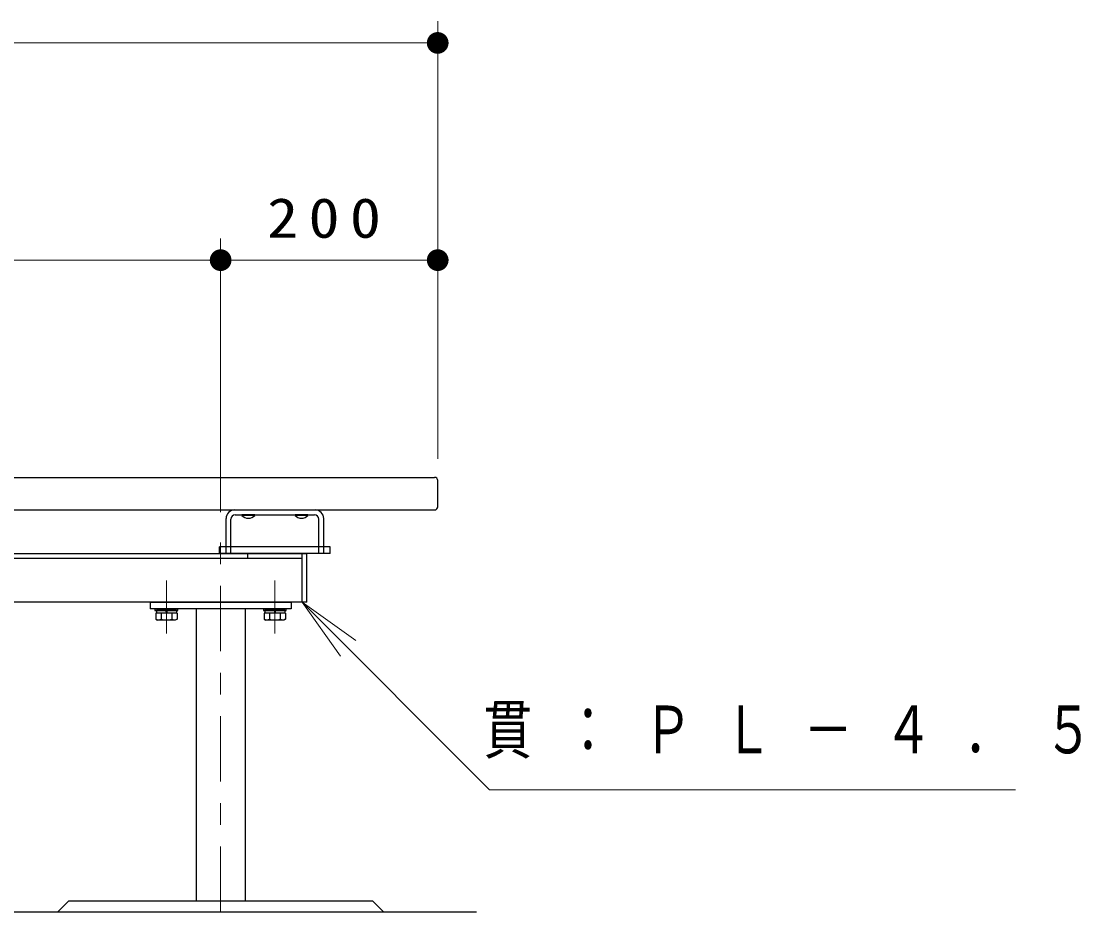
# Model space of a CAD drawing. Units: millimetres on the paper, scale 1:20. Extents: x -385 to 0, y 0 to 267.
# Drawn here: x -242.77 to -193.95, y 109.32 to 150.32 of the extents above; entities that cross this region are included whole.
import ezdxf

# ---------------------------------------------------------------- set-up
doc = ezdxf.new("R2010")
doc.units = ezdxf.units.MM
doc.linetypes.add('USER2', pattern=[6, 3, -1, 1, -1])
doc.layers.add('LY_1', color=7, linetype='Continuous', lineweight=25)
doc.styles.add('ＭＳ ゴシック', font='')
doc.styles.get('ＭＳ ゴシック').set_extended_font_data('MS Gothic')

# ---------------------------------------------------------------- blocks, each defined once
blk = doc.blocks.new('filled_dot')
at = {"color": 0, "linetype": 'Continuous', "lineweight": -2, "const_width": 1.25}
blk.add_lwpolyline([(-0.625, 0, 1), (0.625, 0, 1)], format="xyb", close=True, dxfattribs=at)

msp = doc.modelspace()

# ---------------------------------------------------------------- linework, layer by layer
at = {"layer": 'LY_1', "lineweight": 13}
for p, q in [((-223.577, 130.169), (-223.577, 150.319)), ((-268.577, 149.319), (-223.577, 149.319)), ((-233.577, 127.716), (-233.577, 140.319)), ((-258.577, 139.319), (-233.577, 139.319)), ((-233.577, 139.319), (-223.577, 139.319)), ((-229.827, 123.569), (-227.706, 121.448)), ((-229.827, 123.569), (-227.352, 121.802)), ((-228.06, 121.094), (-229.827, 123.569))]:
    msp.add_line(p, q, dxfattribs=at)
at = {"layer": 'LY_1', "color": 40}
for p, q in [((-268.427, 129.319), (-223.727, 129.319)), ((-223.577, 127.969), (-223.577, 129.169)), ((-268.427, 127.819), (-223.727, 127.819)), ((-232.927, 127.819), (-229.227, 127.819)), ((-232.902, 127.594), (-229.252, 127.594)), ((-233.327, 125.819), (-233.327, 127.419)), ((-233.102, 125.819), (-233.102, 127.394)), ((-229.052, 125.819), (-229.052, 127.394)), ((-228.827, 125.819), (-228.827, 127.419)), ((-233.627, 125.819), (-233.627, 126.119)), ((-228.527, 126.119), (-233.627, 126.119)), ((-228.527, 125.819), (-228.527, 126.119)), ((-228.527, 125.819), (-233.627, 125.819))]:
    msp.add_line(p, q, dxfattribs=at)
at = {"layer": 'LY_1'}
for p, q in [((-232.597, 127.594), (-232.597, 127.569)), ((-232.007, 127.594), (-232.597, 127.594)), ((-232.007, 127.569), (-232.597, 127.569)), ((-232.007, 127.594), (-232.007, 127.569)), ((-230.147, 127.594), (-230.147, 127.569)), ((-229.557, 127.594), (-230.147, 127.594)), ((-229.557, 127.569), (-230.147, 127.569)), ((-229.557, 127.594), (-229.557, 127.569)), ((-240.577, 109.819), (-241.077, 109.319)), ((-240.577, 109.819), (-226.577, 109.819)), ((-226.577, 109.819), (-226.077, 109.319)), ((-251.077, 109.319), (-221.788, 109.319))]:
    msp.add_line(p, q, dxfattribs=at)
at = {"layer": 'LY_1', "linetype": 'USER2', "lineweight": 13}
msp.add_line((-233.577, 109.319), (-233.577, 126.716), dxfattribs=at)
at = {"layer": 'LY_1', "color": 4}
for p, q in [((-262.552, 125.819), (-229.602, 125.819)), ((-262.327, 125.594), (-229.827, 125.594)), ((-232.327, 125.594), (-232.327, 125.819)), ((-229.827, 123.569), (-229.827, 125.819)), ((-229.602, 123.569), (-229.602, 125.819)), ((-229.602, 123.569), (-262.552, 123.569)), ((-236.827, 123.569), (-236.827, 123.269)), ((-236.827, 123.569), (-230.327, 123.569)), ((-230.327, 123.569), (-230.327, 123.269)), ((-230.327, 123.269), (-236.827, 123.269)), ((-234.702, 123.269), (-234.702, 109.819)), ((-232.452, 123.269), (-232.452, 109.819))]:
    msp.add_line(p, q, dxfattribs=at)
at = {"layer": 'LY_1', "color": 4, "linetype": 'USER2', "lineweight": 13}
for p, q in [((-236.077, 124.565), (-236.077, 122.127)), ((-236.077, 124.565), (-236.077, 122.127)), ((-231.077, 124.565), (-231.077, 122.127)), ((-231.077, 124.565), (-231.077, 122.127))]:
    msp.add_line(p, q, dxfattribs=at)
at = {"layer": 'LY_1', "color": 131}
for p, q in [((-236.602, 123.269), (-236.602, 123.194)), ((-236.602, 123.269), (-235.552, 123.269)), ((-236.602, 123.194), (-235.552, 123.194)), ((-236.568, 123.069), (-236.568, 122.794)), ((-235.587, 123.069), (-236.568, 123.069)), ((-235.617, 123.194), (-236.537, 123.194)), ((-236.537, 123.194), (-236.537, 123.069)), ((-235.617, 123.069), (-236.537, 123.069)), ((-236.323, 123.069), (-236.323, 122.794)), ((-236.111, 123.194), (-236.077, 123.069)), ((-236.077, 123.194), (-236.044, 123.069)), ((-235.832, 123.069), (-235.832, 122.794)), ((-235.617, 123.194), (-235.617, 123.069)), ((-235.587, 123.069), (-235.587, 122.794)), ((-235.552, 123.194), (-235.552, 123.269)), ((-231.602, 123.269), (-231.602, 123.194)), ((-231.602, 123.269), (-230.552, 123.269)), ((-231.602, 123.194), (-230.552, 123.194)), ((-231.568, 123.069), (-231.568, 122.794)), ((-230.587, 123.069), (-231.568, 123.069)), ((-230.617, 123.194), (-231.537, 123.194)), ((-231.537, 123.194), (-231.537, 123.069)), ((-230.617, 123.069), (-231.537, 123.069)), ((-231.323, 123.069), (-231.323, 122.794)), ((-231.111, 123.194), (-231.077, 123.069)), ((-231.077, 123.194), (-231.044, 123.069)), ((-230.832, 123.069), (-230.832, 122.794)), ((-230.617, 123.194), (-230.617, 123.069)), ((-230.587, 123.069), (-230.587, 122.794)), ((-230.552, 123.194), (-230.552, 123.269)), ((-236.568, 122.794), (-236.49, 122.749)), ((-235.665, 122.749), (-236.49, 122.749)), ((-235.587, 122.794), (-235.665, 122.749)), ((-231.568, 122.794), (-231.49, 122.749)), ((-230.665, 122.749), (-231.49, 122.749)), ((-230.587, 122.794), (-230.665, 122.749))]:
    msp.add_line(p, q, dxfattribs=at)
at = {"layer": 'LY_1', "lineweight": 13}
msp.add_lwpolyline([(-229.827, 123.569), (-221.197, 114.939), (-196.951, 114.939)], dxfattribs=at)
at = {"layer": 'LY_1', "color": 40}
for centre, radius, start, end in [((-223.727, 129.169), 0.15, 0, 90), ((-223.727, 127.969), 0.15, 270, 0), ((-232.927, 127.419), 0.4, 90, 180), ((-232.902, 127.394), 0.2, 90, 180), ((-229.252, 127.394), 0.2, 0, 90), ((-229.227, 127.419), 0.4, 0, 90)]:
    msp.add_arc(centre, radius, start, end, dxfattribs=at)
at = {"layer": 'LY_1'}
for centre in [(-232.302, 127.839), (-229.852, 127.839)]:
    msp.add_arc(centre, 0.4, 222.4359, 317.5641, dxfattribs=at)
at = {"layer": 'LY_1', "color": 131}
for centre, radius, start, end in [((-236.445, 123.007), 0.245, 240, 300), ((-236.077, 123.438), 0.689, 249.136, 290.864), ((-235.709, 123.007), 0.245, 240, 300), ((-231.445, 123.007), 0.245, 240, 300), ((-231.077, 123.438), 0.689, 249.136, 290.864), ((-230.709, 123.007), 0.245, 240, 300)]:
    msp.add_arc(centre, radius, start, end, dxfattribs=at)

# ---------------------------------------------------------------- block references
at = {"layer": 'LY_1', "lineweight": 13, "xscale": 0.4, "yscale": 0.4, "rotation": 180}
for p in [(-223.577, 149.319), (-233.577, 139.319), (-223.577, 139.319)]:
    msp.add_blockref('filled_dot', p, dxfattribs=at)
at = {"layer": 'LY_1', "lineweight": 13, "xscale": 0.4, "yscale": 0.4}
msp.add_blockref('filled_dot', (-233.577, 139.319), dxfattribs=at)

# ---------------------------------------------------------------- texts
at = {"layer": 'LY_1', "style": 'ＭＳ ゴシック'}
for s, insert, char_height, attachment_point in [('\\T1.33;\\W1.15;200', (-228.577, 140.319), 1.833, 8), ('\\T1.64;\\W0.75;貫：ＰＬ－４．５', (-221.468, 117.589), 2.199, 4)]:
    msp.add_mtext(s, dxfattribs=dict(at, insert=insert, char_height=char_height, attachment_point=attachment_point))

doc.saveas('drawing.dxf')
